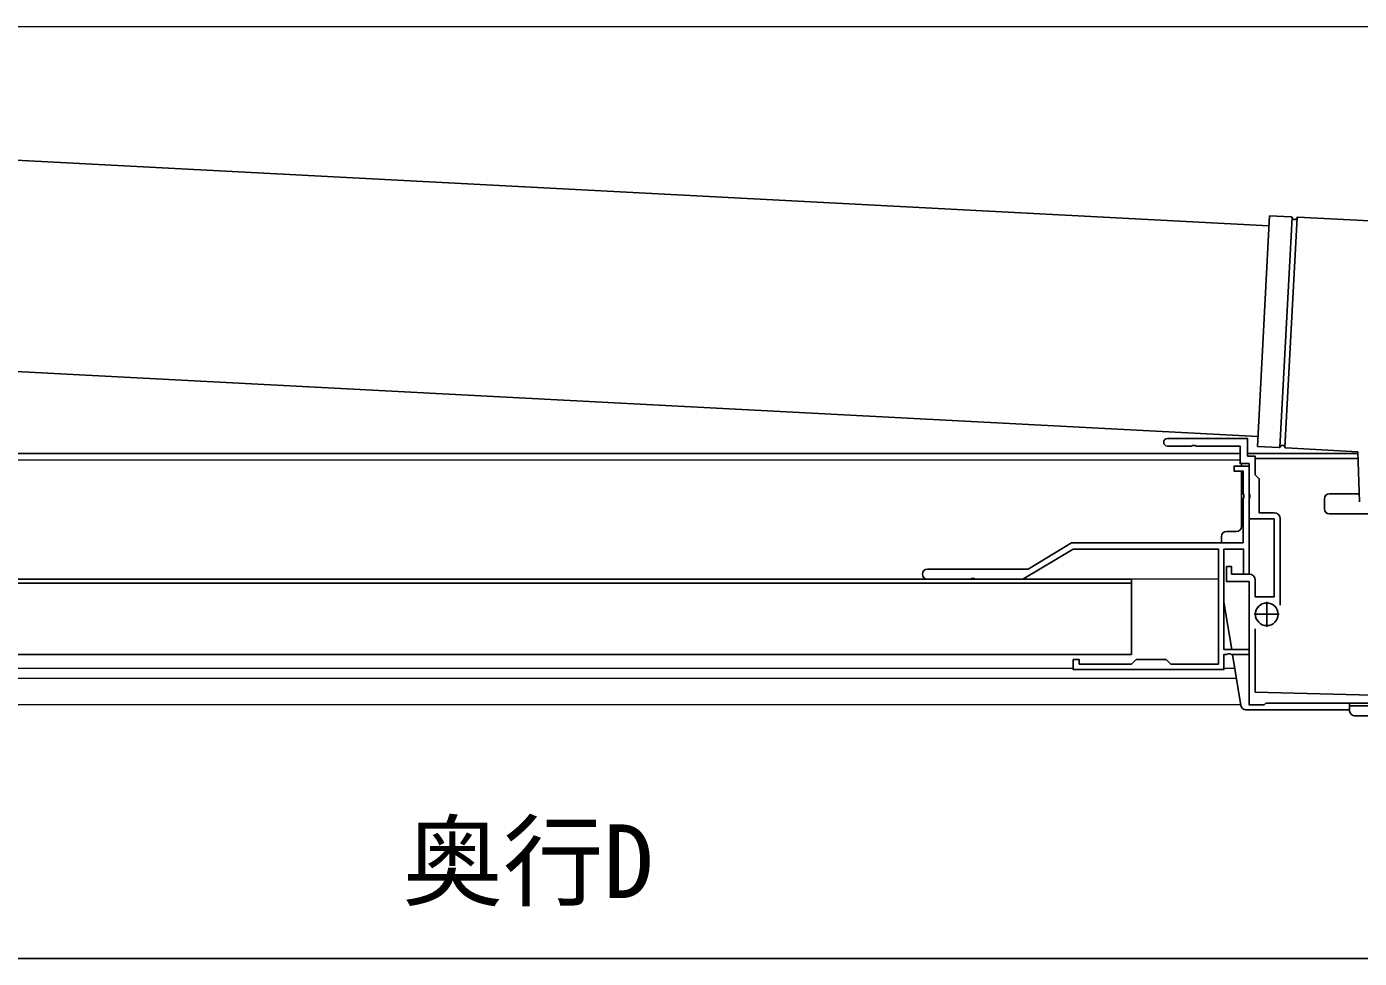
# Model space of a CAD drawing. Units: millimetres, scale not verified. Extents: x -1050 to 1050, y -1566 to 1557.
# Drawn here: x -280.8 to -15.6, y 643.3 to 828.8 of the extents above; entities that cross this region are included whole.
import ezdxf
from ezdxf.enums import TextEntityAlignment as Align

# ---------------------------------------------------------------- set-up
doc = ezdxf.new("R2010")
doc.units = ezdxf.units.MM
doc.header["$LTSCALE"] = 8
for name, color, linetype in [('0-3_YKK_11', 7, 'Continuous'), ('0-5_YKK_13', 4, 'Continuous'), ('0-6_YKK_D', 6, 'Continuous')]:
    doc.layers.add(name, color=color, linetype=linetype)
doc.layers.add('0-4_YKK_12', color=2, linetype='Continuous', lineweight=18)
doc.styles.add('ＭＳ ゴシック', font='')
doc.styles.get('ＭＳ ゴシック').set_extended_font_data('MS Gothic')

msp = doc.modelspace()

# ---------------------------------------------------------------- linework, layer by layer
at = {"layer": '0-3_YKK_11'}
for p, q in [((-31.3, 713.604), (-31.3, 730.801)), ((-34, 714.301), (-34, 709.301)), ((-36.5, 711.801), (-31.5, 711.801))]:
    msp.add_line(p, q, dxfattribs=at)
for points in [[(-32.5, 732.001), (-35.5, 732.001), (-35.5, 738.801), (-36.3, 739.601), (-36.3, 743.301), (-37.8, 743.301), (-37.8, 746.801), (-53.75, 746.801)], [(-53.75, 745.301), (-48.958, 745.301), (-48.775, 745.421), (-48.225, 745.421), (-48.042, 745.301), (-39.3, 745.301), (-39.3, 741.801), (-37.5, 741.801), (-37.5, 735.76), (-37.38, 735.576), (-37.38, 735.027), (-37.5, 734.843), (-37.5, 730.801), (-32.5, 730.801), (-32.5, 715.301), (-36.3, 715.301), (-36.3, 718.601)], [(-101.5, 718.801), (-92.958, 718.801), (-92.775, 718.921), (-92.225, 718.921), (-92.042, 718.801), (-82.5, 718.801), (-72.5, 724.801), (-43.6, 724.801), (-43.6, 701.901), (-53.1, 701.901), (-54, 702.801), (-60, 702.801), (-60.9, 701.901), (-71.3, 701.901), (-71.3, 702.801), (-72.5, 702.801), (-72.5, 700.801), (-42.5, 700.801), (-42.5, 703.801), (-41.958, 703.801), (-41.775, 703.921), (-41.225, 703.921), (-41.042, 703.801), (-37.5, 703.801), (-37.5, 704.801), (-42.5, 704.801), (-42.5, 724.801), (-38.6, 724.801), (-38.6, 719.801), (-37.5, 719.801), (-37.5, 741.301), (-40.5, 741.301), (-40.5, 740.301), (-38.7, 740.301), (-38.7, 735.76), (-38.58, 735.576), (-38.58, 735.027), (-38.7, 734.843), (-38.7, 726.001)], [(-37.5, 719.801), (-41, 719.801), (-41, 721.301), (-42, 721.301), (-42, 718.301), (-37.5, 718.301), (-37.5, 693.801), (-34.5, 693.801), (-34.2, 694.101), (7.042, 694.101), (7.225, 694.221), (7.775, 694.221), (7.958, 694.101), (49.2, 694.101), (49.5, 693.801), (52.5, 693.801), (52.5, 730.801), (53.8, 730.801)], [(-38.7, 726.001), (-72.832, 726.001), (-81.499, 720.801), (-101.5, 720.801)], [(51.3, 708.403), (51.3, 696.301), (12.496, 695.301), (11.3, 695.301), (10.5, 696.101), (4.5, 696.101), (3.7, 695.301), (2.504, 695.301), (-36.3, 696.301), (-36.3, 708.929)]]:
    msp.add_lwpolyline(points, dxfattribs=at)
for centre, radius, start, end in [((-53.75, 746.051), 0.75, 90.00001, 179.99999), ((-53.75, 746.051), 0.75, 180.00001, 269.99999), ((-32.5, 730.801), 1.2, 0.00001, 89.99999), ((-101.5, 719.801), 1, 90.00001, 179.99999), ((-101.5, 719.801), 1, 180.00001, 269.99999), ((-37.5, 718.601), 1.2, 0.00001, 89.99999)]:
    msp.add_arc(centre, radius, start, end, dxfattribs=at)
at = {"layer": '0-4_YKK_12'}
for p, q in [((-376, 828.801), (92.5, 828.801)), ((-428.03, 743.801), (-39.3, 743.801)), ((-39.3, 743.8), (-428, 743.8)), ((-37.8, 743.801), (-15.875, 743.801)), ((-15.875, 743.8), (-37.8, 743.8)), ((-39.3, 742.5), (-386.7, 742.5)), ((-43.6, 718.8), (-412, 718.8)), ((-72.482, 701), (-400, 701)), ((-40.339, 701), (-42.518, 701)), ((-40.012, 699), (-400, 699)), ((-39.163, 693.8), (-432.5, 693.8))]:
    msp.add_line(p, q, dxfattribs=at)
at = {"layer": '0-5_YKK_13'}
for p, q in [((-303.182, 803.285), (-33.558, 789.155)), ((-35.861, 745.215), (-33.453, 791.152)), ((-33.453, 791.152), (-29.13, 790.926)), ((-31.362, 745.076), (-28.965, 790.821)), ((-30.363, 745.023), (-27.966, 790.769)), ((-27.79, 790.855), (-13.481, 790.106)), ((-35.756, 747.213), (-306.845, 761.42)), ((-35.861, 745.215), (-31.538, 744.989)), ((-36.3, 742.801), (-15.84, 742.801)), ((-30.198, 744.919), (-15.888, 744.169)), ((-15.888, 744.169), (-15.539, 734.175)), ((-39, 741.801), (-39, 741.301)), ((-39, 740.301), (-39, 729.301)), ((-22.5, 734.801), (-22.5, 732.801)), ((-21.5, 735.801), (-15.596, 735.801)), ((-21.5, 731.801), (-12.432, 731.801)), ((-43, 727.301), (-43, 726.001)), ((-40, 728.301), (-42, 728.301)), ((-60.9, 718.8), (-410.9, 718.8)), ((-60.9, 703.8), (-60.9, 718.8)), ((-60.9, 718), (-410.9, 718)), ((-42.5, 714.239), (-40.959, 704.801)), ((-60.9, 703.8), (-410.9, 703.8)), ((-40.796, 703.801), (-39.137, 693.64)), ((-38.15, 692.801), (-17.5, 692.801)), ((-17.5, 694.101), (-17.5, 692.601)), ((32.5, 694.101), (-17.5, 694.101)), ((32.5, 693.601), (-17.5, 693.601)), ((7.5, 691.601), (-16.5, 691.601))]:
    msp.add_line(p, q, dxfattribs=at)
msp.add_circle((-34, 711.801), 2.25, dxfattribs=at)
for centre, radius, start, end in [((-29.141, 790.726), 0.2, 13.60155, 87), ((-28.46, 790.891), 0.5, 193.60155, 340.39845), ((-27.801, 790.656), 0.2, 87, 160.39845), ((-30.868, 744.954), 0.5, 13.60155, 160.39845), ((-31.527, 745.188), 0.2, 267, 340.39845), ((-30.187, 745.118), 0.2, 193.60155, 267), ((-21.5, 734.801), 1, 90, 180), ((-21.5, 732.801), 1, 180, 270), ((-40, 729.301), 1, 270, 360), ((-42, 727.301), 1, 90, 180), ((-38.15, 693.801), 1, 189.2726, 270), ((-16.5, 692.601), 1, 180, 270)]:
    msp.add_arc(centre, radius, start, end, dxfattribs=at)
at = {"layer": '0-6_YKK_D'}
msp.add_line((-450, 643.301), (115, 643.301), dxfattribs=at)

# ---------------------------------------------------------------- texts
at = {"layer": '0-6_YKK_D', "style": 'ＭＳ ゴシック'}
msp.add_text('奥行D', height=14.66, dxfattribs=at).set_placement((-205.966, 650.915), align=Align.BOTTOM_LEFT)

doc.saveas('drawing.dxf')
